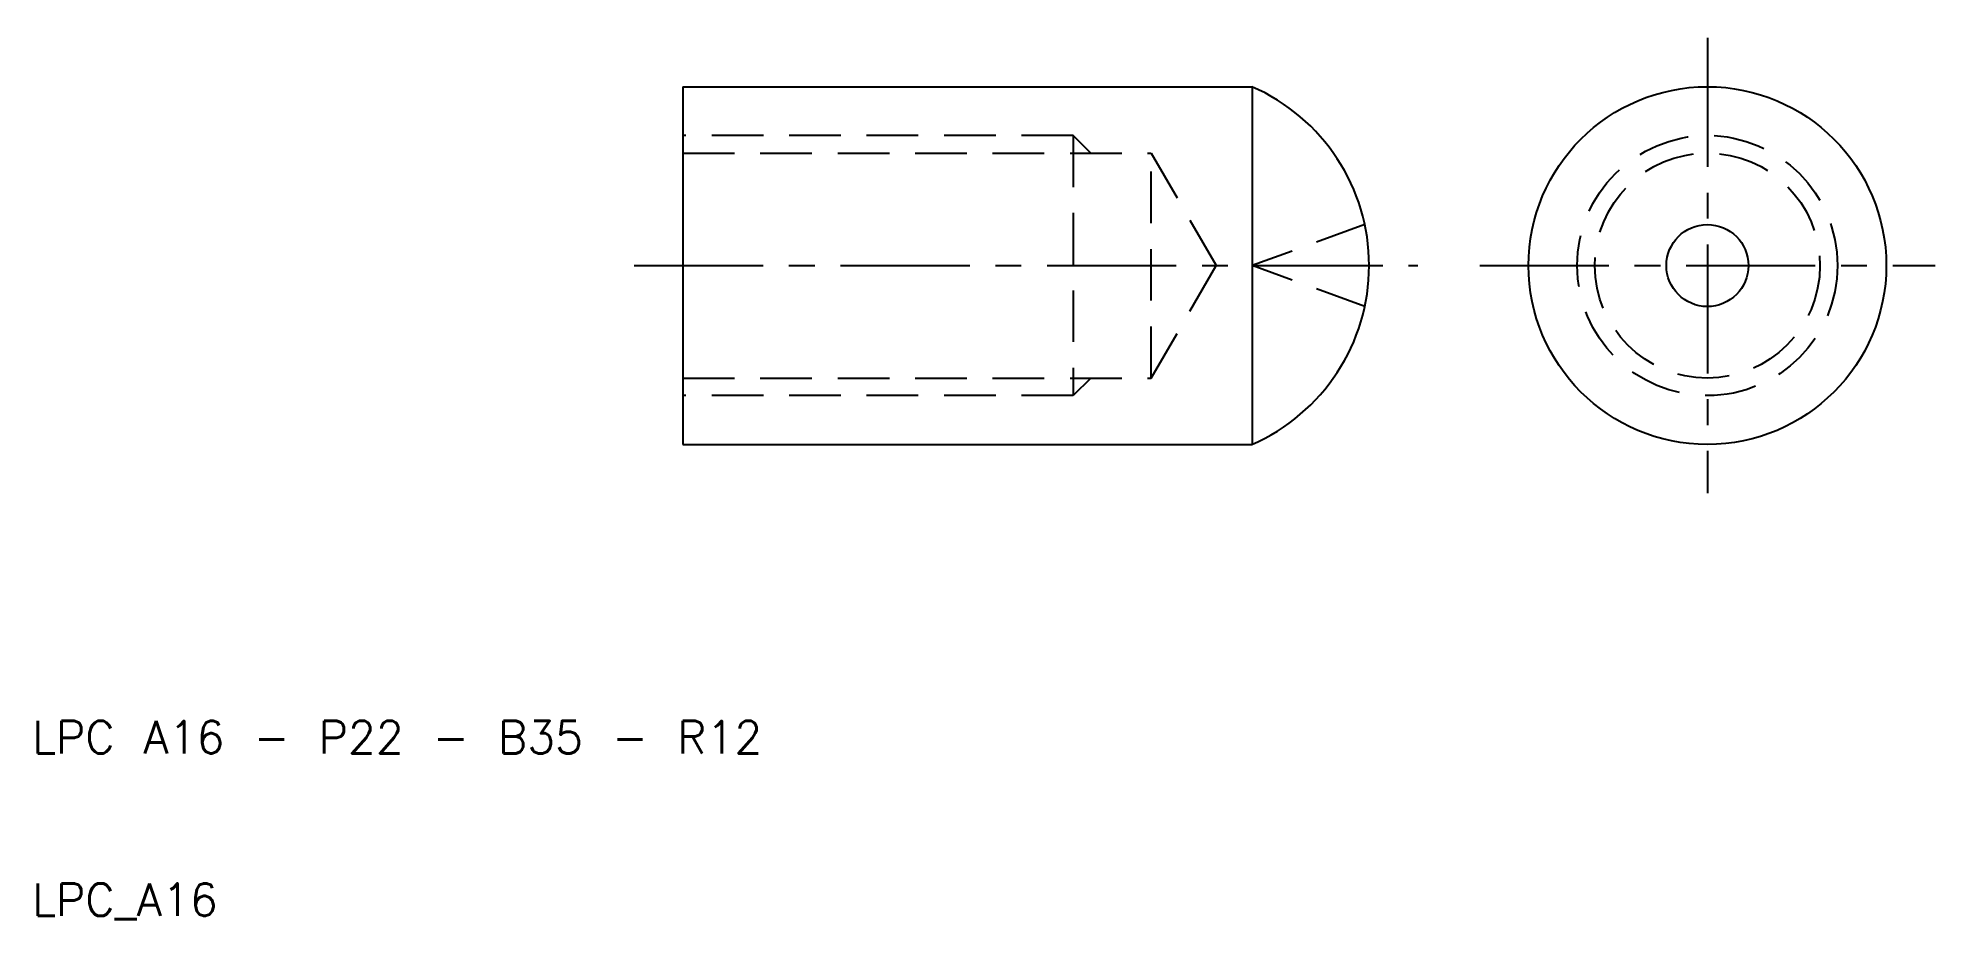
# Model space of a CAD drawing. Extents: x 10 to 127, y 10 to 64.
import ezdxf

# ---------------------------------------------------------------- set-up
doc = ezdxf.new("R2010")
doc.units = 0
doc.header["$LTSCALE"] = 0.25
doc.linetypes.add('CENTER', pattern=[50.8, 31.75, -6.35, 6.35, -6.35])
doc.linetypes.add('DASHED', pattern=[19.05, 12.7, -6.35])
doc.layers.get('0').update_dxf_attribs({"linetype": 'CONTINUOUS'})
doc.layers.add('CENTER', color=1, linetype='CENTER')
doc.styles.get("Standard").update_dxf_attribs({"font": 'txt.shx'})

msp = doc.modelspace()

# ---------------------------------------------------------------- linework, layer by layer
for p, q in [((50, 61), (85, 61)), ((50, 61), (50, 39)), ((85, 61), (85, 39)), ((50, 39), (85, 39))]:
    msp.add_line(p, q)
at = {"color": 3, "linetype": 'DASHED'}
for p, q in [((74, 58), (50, 58)), ((74, 58), (74, 42)), ((75.08, 56.92), (74, 58)), ((50, 56.92), (78.8, 56.92)), ((78.8, 56.92), (82.79, 50)), ((78.8, 43.08), (78.8, 56.92)), ((91.94, 52.52), (85, 50)), ((78.8, 43.08), (82.79, 50)), ((91.94, 47.48), (85, 50)), ((50, 43.08), (78.8, 43.08)), ((74, 42), (50, 42)), ((75.08, 43.08), (74, 42))]:
    msp.add_line(p, q, dxfattribs=at)
for radius in [11, 2.52]:
    msp.add_circle((113, 50), radius)
for radius in [8, 6.92]:
    msp.add_circle((113, 50), radius, dxfattribs=at)
msp.add_arc((80.2, 50), 12, 293.5565, 66.4435)
at = {"layer": 'CENTER', "color": 1, "linetype": 'CENTER'}
for p, q in [((113, 64), (113, 36)), ((47, 50), (95.2, 50)), ((99, 50), (127, 50))]:
    msp.add_line(p, q, dxfattribs=at)

# ---------------------------------------------------------------- texts
for s, p in [('LPC A16 - P22 - B35 - R12', (10, 20)), ('LPC_A16', (10, 10))]:
    msp.add_text(s, height=2).set_placement(p)

doc.saveas('drawing.dxf')
